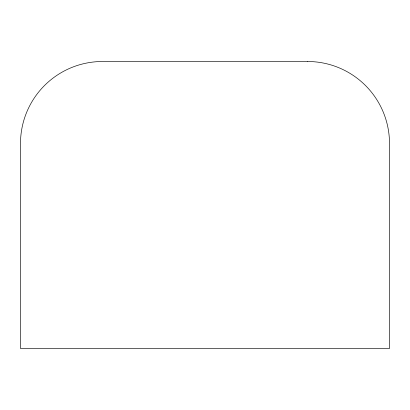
<?xml version="1.0" encoding="UTF-8"?>
<svg xmlns="http://www.w3.org/2000/svg" width="410" height="410" viewBox="0 0 410 410"><rect width="100%" height="100%" fill="white"/><g stroke="black" fill="none" stroke-linecap="round" stroke-linejoin="round"><path stroke-width="0.61" d="M307.5 61.5L102.5 61.5A82 82 0 0 0 20.5 143.5L20.5 348.5L389.5 348.5L389.5 143.5A82 82 0 0 0 307.5 61.5"/></g></svg>
